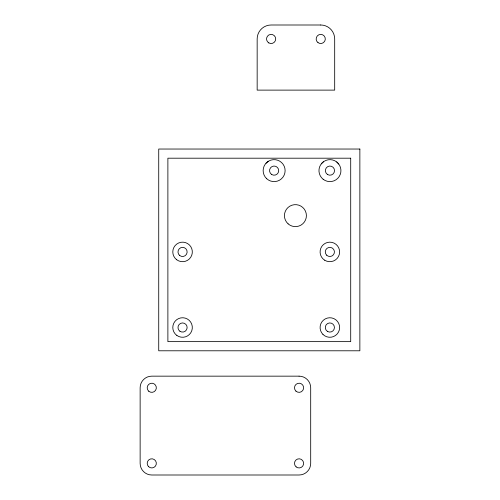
<?xml version="1.0" encoding="UTF-8"?>
<svg xmlns="http://www.w3.org/2000/svg" width="500" height="500" viewBox="0 0 500 500"><rect width="100%" height="100%" fill="white"/><g stroke="black" fill="none" stroke-linecap="round" stroke-linejoin="round"><path stroke-width="0.75" d="M321.306 163.837L323.356 161.831M266.012 163.219L268.206 161.369M336.731 161.981L338.738 164.031M320.731 25L271.112 25A13.956 13.956 0 0 0 257.162 38.956L257.162 90.119L334.688 90.119L334.688 38.956A13.956 13.956 0 0 0 320.731 25M359.862 149.037L158.725 149.037L158.725 350.788L359.862 350.788L359.862 149.037M350.706 158.194L167.881 158.194L167.881 341.631L350.706 341.631L350.706 158.194M299.062 376.156L151.769 376.156A11.631 11.631 0 0 0 140.137 387.788L140.137 463.369A11.631 11.631 0 0 0 151.769 475L299.062 475A11.631 11.631 0 0 0 310.694 463.369L310.694 387.788A11.631 11.631 0 0 0 299.062 376.156M326.631 255.175A4.581 4.581 0 0 0 334.281 253.1A4.581 4.581 0 0 0 328.663 247.506A4.581 4.581 0 0 0 326.631 255.175M179.931 331.262A4.581 4.581 0 0 0 187.119 327.919A4.581 4.581 0 0 0 180.631 323.363A4.581 4.581 0 0 0 179.931 331.262M324.719 260.231A9.769 9.769 0 0 0 339.619 252.231A9.769 9.769 0 0 0 325.238 243.319A9.769 9.769 0 0 0 324.719 260.231M271.581 174.425A4.581 4.581 0 0 0 278.7 170.931A4.581 4.581 0 0 0 272.113 166.513A4.581 4.581 0 0 0 271.581 174.425M327.537 331.456A4.581 4.581 0 0 0 334.438 327.55A4.581 4.581 0 0 0 327.6 323.531A4.581 4.581 0 0 0 327.537 331.456M176.844 335.431A9.769 9.769 0 0 0 192.275 328.506A9.769 9.769 0 0 0 178.562 318.6A9.769 9.769 0 0 0 176.844 335.431M179.681 255.487A4.581 4.581 0 0 0 187.081 252.638A4.581 4.581 0 0 0 180.919 247.656A4.581 4.581 0 0 0 179.681 255.487M266.725 178.738A10.987 10.987 0 0 0 284.862 172.975A10.987 10.987 0 0 0 270.806 160.15A10.987 10.987 0 0 0 266.725 178.738M176.713 259.75A9.769 9.769 0 0 0 192.262 253.075A9.769 9.769 0 0 0 178.706 242.95A9.769 9.769 0 0 0 176.713 259.75M323.169 179.269A10.987 10.987 0 0 0 340.825 172.175A10.987 10.987 0 0 0 325.856 160.425A10.987 10.987 0 0 0 323.169 179.269M327.594 174.55A4.581 4.581 0 0 0 334.525 170.7A4.581 4.581 0 0 0 327.725 166.619A4.581 4.581 0 0 0 327.594 174.55M288.119 223.85A10.987 10.987 0 0 0 306.181 217.844A10.987 10.987 0 0 0 291.95 205.206A10.987 10.987 0 0 0 288.119 223.85M322.95 334.419A9.769 9.769 0 0 0 339.294 330.044A9.769 9.769 0 0 0 327.331 318.081A9.769 9.769 0 0 0 322.95 334.419M317.981 42.613A4.581 4.581 0 0 0 325.275 39.506A4.581 4.581 0 0 0 318.938 34.744A4.581 4.581 0 0 0 317.981 42.613M268.819 42.919A4.581 4.581 0 0 0 275.694 38.963A4.581 4.581 0 0 0 268.831 34.987A4.581 4.581 0 0 0 268.819 42.919M296.131 466.887A4.581 4.581 0 0 0 303.575 464.15A4.581 4.581 0 0 0 297.481 459.075A4.581 4.581 0 0 0 296.131 466.887M295.944 391.131A4.581 4.581 0 0 0 303.525 388.812A4.581 4.581 0 0 0 297.725 383.406A4.581 4.581 0 0 0 295.944 391.131M148.75 391.225A4.581 4.581 0 0 0 156.256 388.681A4.581 4.581 0 0 0 150.3 383.45A4.581 4.581 0 0 0 148.75 391.225M148.531 466.606A4.581 4.581 0 0 0 156.188 464.556A4.581 4.581 0 0 0 150.581 458.95A4.581 4.581 0 0 0 148.531 466.606"/></g></svg>
